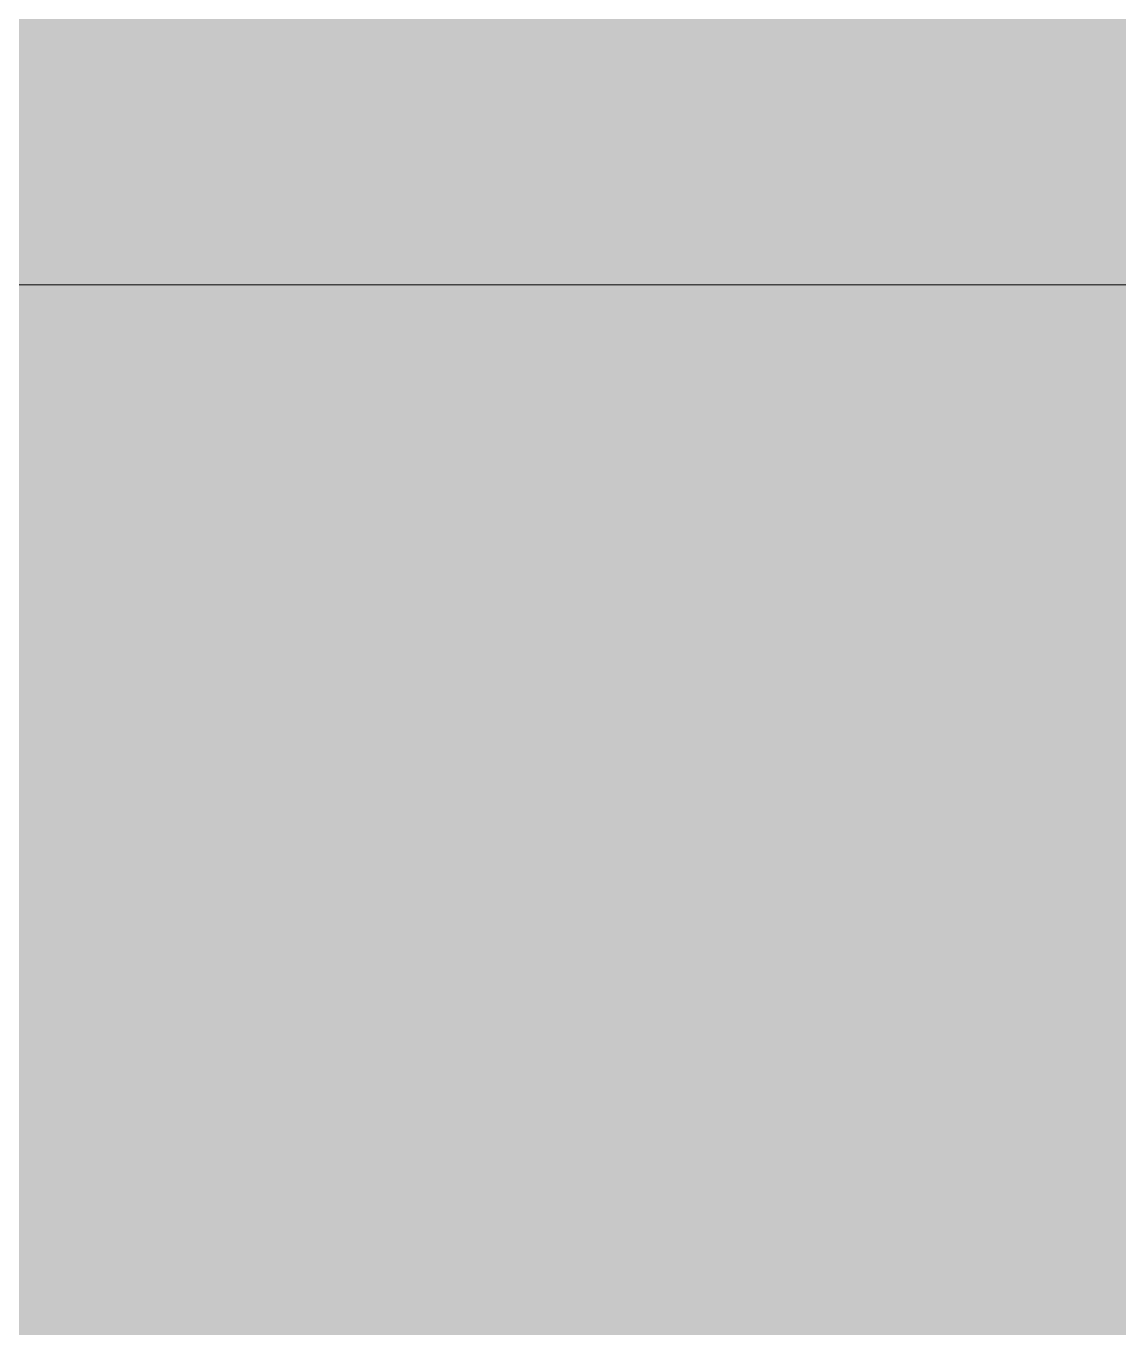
# Model space of a CAD drawing. Header units: metres. Extents: x -3 to 171, y -23 to 41.
# Drawn here: x 15.049 to 15.874, y -2.984 to -2.002 of the extents above; entities that cross this region are included whole.
import ezdxf

# ---------------------------------------------------------------- set-up
doc = ezdxf.new("R2010")
doc.units = ezdxf.units.M
doc.header["$MEASUREMENT"] = 0
doc.linetypes.add('Punkt 1_1', pattern=[0.075, 0.025, -0.05])
doc.layers.add('6._Dach PP STG1_1_330 Dachaufbau', color=7, linetype='Continuous')
doc.layers.add('6._Dach PP STG1_1_950 Polierplan Bemaßung', color=7, linetype='Continuous')

msp = doc.modelspace()

# ---------------------------------------------------------------- hatches: boundary and pattern name
at = {"layer": '6._Dach PP STG1_1_330 Dachaufbau', "linetype": 'Continuous', "lineweight": 0, "true_color": 0x000000}
h = msp.add_hatch(color=18, dxfattribs=at)
h.paths.add_polyline_path([(18.84003, -4.5), (18.83988, -4.54333), (18.83969, -4.6), (18.97043, -4.6), (18.98599, 0.07), (17.955, 0.07), (17.955, -0.77152), (16.205, -0.77152), (16.205, 0.07), (15.195, 0.07), (15.195, -0.4), (15.505, -0.4), (15.505, -0.73528), (12.655, -0.73528), (12.655, -4.5)])
h.paths.add_polyline_path([(17.93, -3.79873), (16.23, -3.79873), (16.23, -2.1975), (17.93, -2.1975)], flags=0)
h.paths.add_polyline_path([(14.99185, -2.1975), (14.99185, -3.79873), (13.29185, -3.79873), (13.29185, -2.1975)], flags=0)

# ---------------------------------------------------------------- linework, layer by layer
at = {"layer": '6._Dach PP STG1_1_950 Polierplan Bemaßung', "color": 3, "linetype": 'Punkt 1_1', "lineweight": 0, "ltscale": 1000}
msp.add_line((2.05285, -2.1975), (22.9775, -2.1975), dxfattribs=at)

doc.saveas('drawing.dxf')
